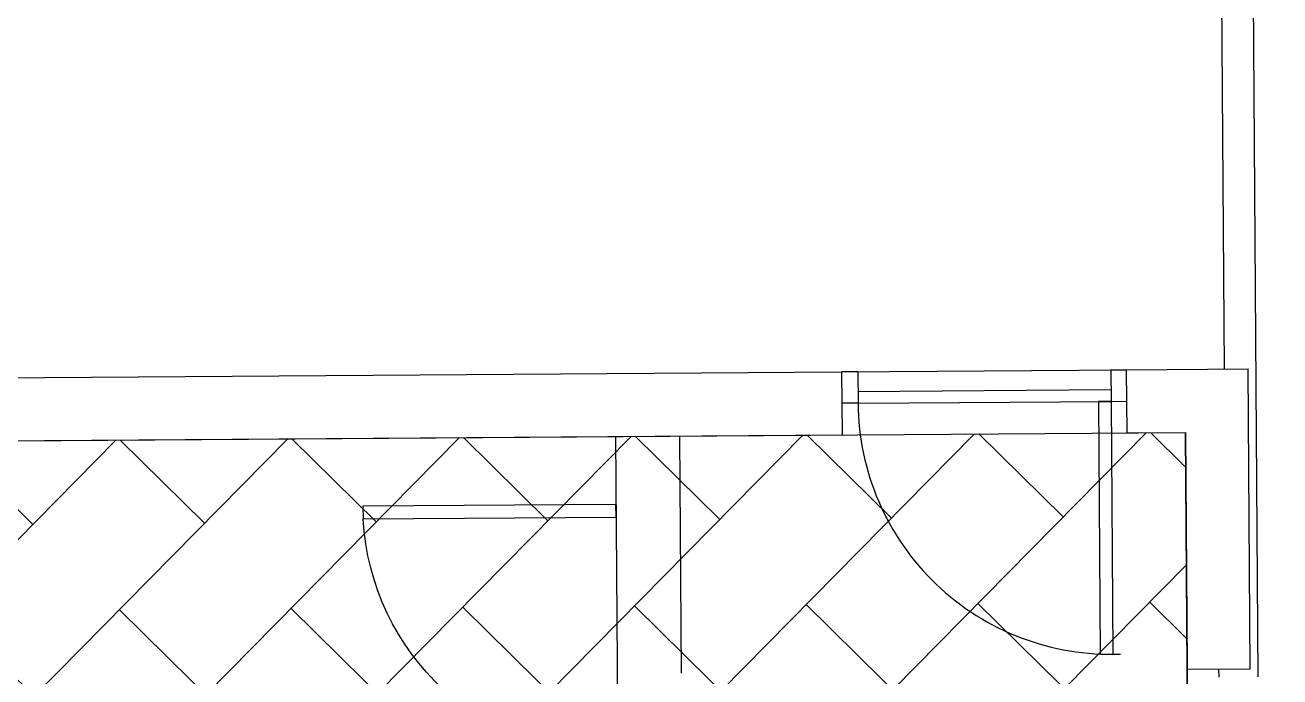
# Model space of a CAD drawing. Header units: feet. Extents: x 919634 to 928945, y 707022 to 708026.
# Drawn here: x 921010.8 to 921024.03, y 707195.11 to 707201.99 of the extents above; entities that cross this region are included whole.
import ezdxf

# ---------------------------------------------------------------- set-up
doc = ezdxf.new("R2010")
doc.units = ezdxf.units.FT
doc.header["$LTSCALE"] = 20
doc.header["$MEASUREMENT"] = 0
doc.linetypes.add('Site Plan$0$HIDDEN2', pattern=[0.1875, 0.125, -0.0625])
for name, color, linetype in [('-u-site-xref', 7, 'Continuous'), ('Site Plan$0$-u-site-bldg_interior', 252, 'Continuous'), ('Site Plan$0$-u-site-fence', 4, 'Site Plan$0$FENCELINE1'), ('Site Plan$0$A-DOOR-EXT_WINDOWS', 253, 'Continuous'), ('Site Plan$0$SP-BLDG-ROOF ABOVE', 4, 'Site Plan$0$HIDDEN2'), ('Site Plan$0$SP-LOT PAVERS', 254, 'Continuous')]:
    doc.layers.add(name, color=color, linetype=linetype)
doc.layers.add('SP-BUILDING-FOOTPRINT', color=1, linetype='Continuous', lineweight=25)
doc.layers.get('-u-site-xref').off()
doc.linetypes.add('Site Plan$0$FENCELINE1', pattern='A,0.25,-0.1,[133,ltypeshp.shx,S=0.1,R=0,X=-0.1,Y=0],-0.1,1', length=1.45)

# ---------------------------------------------------------------- blocks, each defined once
blk = doc.blocks.new('Site Plan$0$DR1H902')
for p, q in [((-0.5, 0), (-0.5, 1)), ((-0.5, 1.000000000000057), (-0.4500000000000455, 1.000000000000057)), ((-0.4500000000000455, 0), (-0.4500000000000455, 1)), ((-0.5, -5.684341886080801e-14), (-0.4500000000000455, -5.684341886080801e-14))]:
    blk.add_line(p, q)
blk.add_arc((-0.5, 0), 1, 0, 91.70698490235472)
blk = doc.blocks.new('Site Plan$0$A$C05C92244')
at = {"layer": 'Site Plan$0$A-DOOR-EXT_WINDOWS'}
blk.add_lwpolyline([(32.00389335552609, 32.04769828175449), (32.00389335552609, 0.04381521808500111), (30.40369920234298, 0.04381521808500111), (30.40369920234298, 32.04769828175449)], close=True, dxfattribs=at)
blk.add_arc((32.07979910527501, 32.07980389018303), 32.07980487913881, 180.0573418751565, 267.0050566959838, dxfattribs=at)
blk = doc.blocks.new('Site Plan')
at = {"layer": 'Site Plan$0$SP-LOT PAVERS'}
h = blk.add_hatch(dxfattribs=at)
h.set_pattern_fill('AR-HBONE', color=256, scale=0.32, angle=-89.58178215075662)
h.set_pattern_definition([(315.4182178492434, (0, 0), (1.810145136983853, 0.01321298806884015), [3.84, -1.28]), (45.41821784924338, (0.9116790626081567, -0.8984660745381309), (1.810145136983853, 0.01321298806884), [3.84, -1.28])])
h.paths.add_polyline_path([(921023.020992232, 707197.6915154491), (921002.771474964, 707197.546806824), (921002.7000144928, 707207.5464875405), (920990.6245637685, 707207.4601930454), (920990.7603390755, 707188.4607421316), (921010.7598288609, 707188.6035998374), (921010.7240979383, 707193.6035363199), (921017.3981688549, 707193.6512310681), (921017.4458094739, 707186.9847346257), (921023.0974217164, 707187.0251226027)])
at = {"layer": 'Site Plan$0$-u-site-bldg_interior'}
for p, q in [((921023.4404705123, 707198.3611968458, 2.697553752533984e-08), (921023.369009584, 707208.3609415093, 2.697553752533984e-08)), ((921023.7970201361, 707195.113661861, 2.697553752533984e-08), (921023.7029299139, 707208.2799923347, 2.697553752533984e-08)), ((921003.4409811853, 707198.2182749892, 2.697553752533984e-08), (921019.4095289654, 707198.3323906277, 2.697553752533984e-08)), ((921019.5761902229, 707198.3337430613, 2.697553752533984e-08), (921019.4095278118, 707198.3325520458, 2.697553752533984e-08)), ((921019.4142941808, 707197.6655795655, 2.697553752533984e-08), (921019.4095289654, 707198.3323906277, 2.697553752533984e-08)), ((921019.4095301301, 707198.3322292098, 2.697553752533984e-08), (921022.4097759561, 707198.3538312187, 2.697553752533984e-08)), ((921019.5761913763, 707198.3335816432, 2.697553752533984e-08), (921019.5785745608, 707198.000095403, 2.697553752533984e-08)), ((921022.2431135336, 707198.3526402032, 2.697553752533984e-08), (921022.4097759448, 707198.3538312187, 2.697553752533984e-08)), ((921022.2431135336, 707198.3526402032, 2.697553752533984e-08), (921022.2454955645, 707198.0193153811, 2.697553752533984e-08)), ((921022.4097759448, 707198.3538312187, 2.697553752533984e-08), (921023.6904641289, 707198.3629833689, 2.697553752533984e-08)), ((921022.4145400067, 707197.6871815744, 2.697553752533984e-08), (921022.4097759448, 707198.3538312187, 2.697553752533984e-08)), ((921023.7130934228, 707195.1963975589, 2.697553752533984e-08), (921023.6904641289, 707198.3629833689, 2.697553752533984e-08)), ((921019.5776812993, 707198.1250922114, 2.697553752533984e-08), (921022.2446023029, 707198.1443121894, 2.697553752533984e-08)), ((921019.5785745608, 707198.000095403, 2.697553752533984e-08), (921022.2454955645, 707198.0193153811, 2.697553752533984e-08)), ((921022.2454955645, 707198.0193153811, 2.697553752533984e-08), (921022.4121579757, 707198.0205063965, 2.697553752533984e-08)), ((921019.5785745608, 707198.000095403, 2.697553752533984e-08), (921019.4119121499, 707197.9989043876, 2.697553752533984e-08)), ((921002.7790956029, 707197.546861283, 2.697553752533984e-08), (921019.4142930273, 707197.6657409836, 2.697553752533984e-08)), ((921022.4145400067, 707197.6871815744, 2.697553752533984e-08), (921023.0285785466, 707197.6915696629, 2.697553752533984e-08)), ((921023.0464437787, 707195.191633497, 2.697553752533984e-08), (921023.0285785466, 707197.6915696629, 2.697553752533984e-08)), ((921023.7130933957, 707195.1963975587, 2.697553752533984e-08), (921023.0464438059, 707195.1916334972, 2.697553752533984e-08)), ((921023.0905113239, 707189.0251242876, 2.697553752533984e-08), (921023.0464438059, 707195.1916334972, 2.697553752533984e-08)), ((921023.379768628, 707195.1940155282, 2.697553752533984e-08), (921023.3803641358, 707195.1106843225, 2.697553752533984e-08))]:
    blk.add_line(p, q, dxfattribs=at)
at = {"layer": 'Site Plan$0$-u-site-fence', "ltscale": 0.15, "elevation": 2.697553752533984e-08}
blk.add_lwpolyline([(921017.0213401616, 707197.6486402836), (921017.1044100467, 707186.6489532505)], dxfattribs=at)
at = {"layer": 'Site Plan$0$SP-BLDG-ROOF ABOVE', "elevation": 2.697553752533984e-08}
blk.add_lwpolyline([(921017.6953818512, 707197.653393017), (921017.7741989549, 707186.6537873283), (921023.1071860247, 707186.6917865861)], dxfattribs=at)
at = {"layer": 'Site Plan$0$-u-site-bldg_interior', "extrusion": (0, 0, -1), "xscale": -2.66699025530579, "yscale": 2.66699025530579, "zscale": -7.111974014148773, "rotation": 179.5905555558698}
blk.add_blockref('Site Plan$0$DR1H902', (-921020.912034486, 707198.0097861012, -2.697553752533984e-08), dxfattribs=at)
at = {"layer": 'Site Plan$0$-u-site-fence', "xscale": -0.08333333333333334, "yscale": 0.08333333333333334, "zscale": 0.08333333333333333, "rotation": 270.4094444441301}
blk.add_blockref('Site Plan$0$A$C05C92244', (921014.375238431, 707194.2458662901, 2.697553752533984e-08), dxfattribs=at)

msp = doc.modelspace()

# ---------------------------------------------------------------- block references
at = {"layer": '-u-site-xref'}
msp.add_blockref('Site Plan', (0, 0), dxfattribs=at)

# ---------------------------------------------------------------- next in the draw order: linework, layer by layer
at = {"layer": 'SP-BUILDING-FOOTPRINT', "elevation": 2.697553752533984e-08}
msp.add_lwpolyline([(921002.6981065494, 707208.8799054385), (921002.7790951445, 707197.5469254337), (921023.028579005, 707197.6915055121), (921023.1095675987, 707186.3585257109), (921030.9866656389, 707186.4148817759), (921031.0628915472, 707175.7483590154), (921010.813408145, 707175.6037147862), (921010.9706231012, 707153.6041486327), (921031.2201055855, 707153.7489213148), (921031.2963310342, 707143.0824628564), (921023.4116118965, 707143.0261164829), (921023.500221125, 707131.6931916997), (921003.2507381814, 707131.5484833198), (921003.3317281558, 707120.215310304)], dxfattribs=at)

doc.saveas('drawing.dxf')
